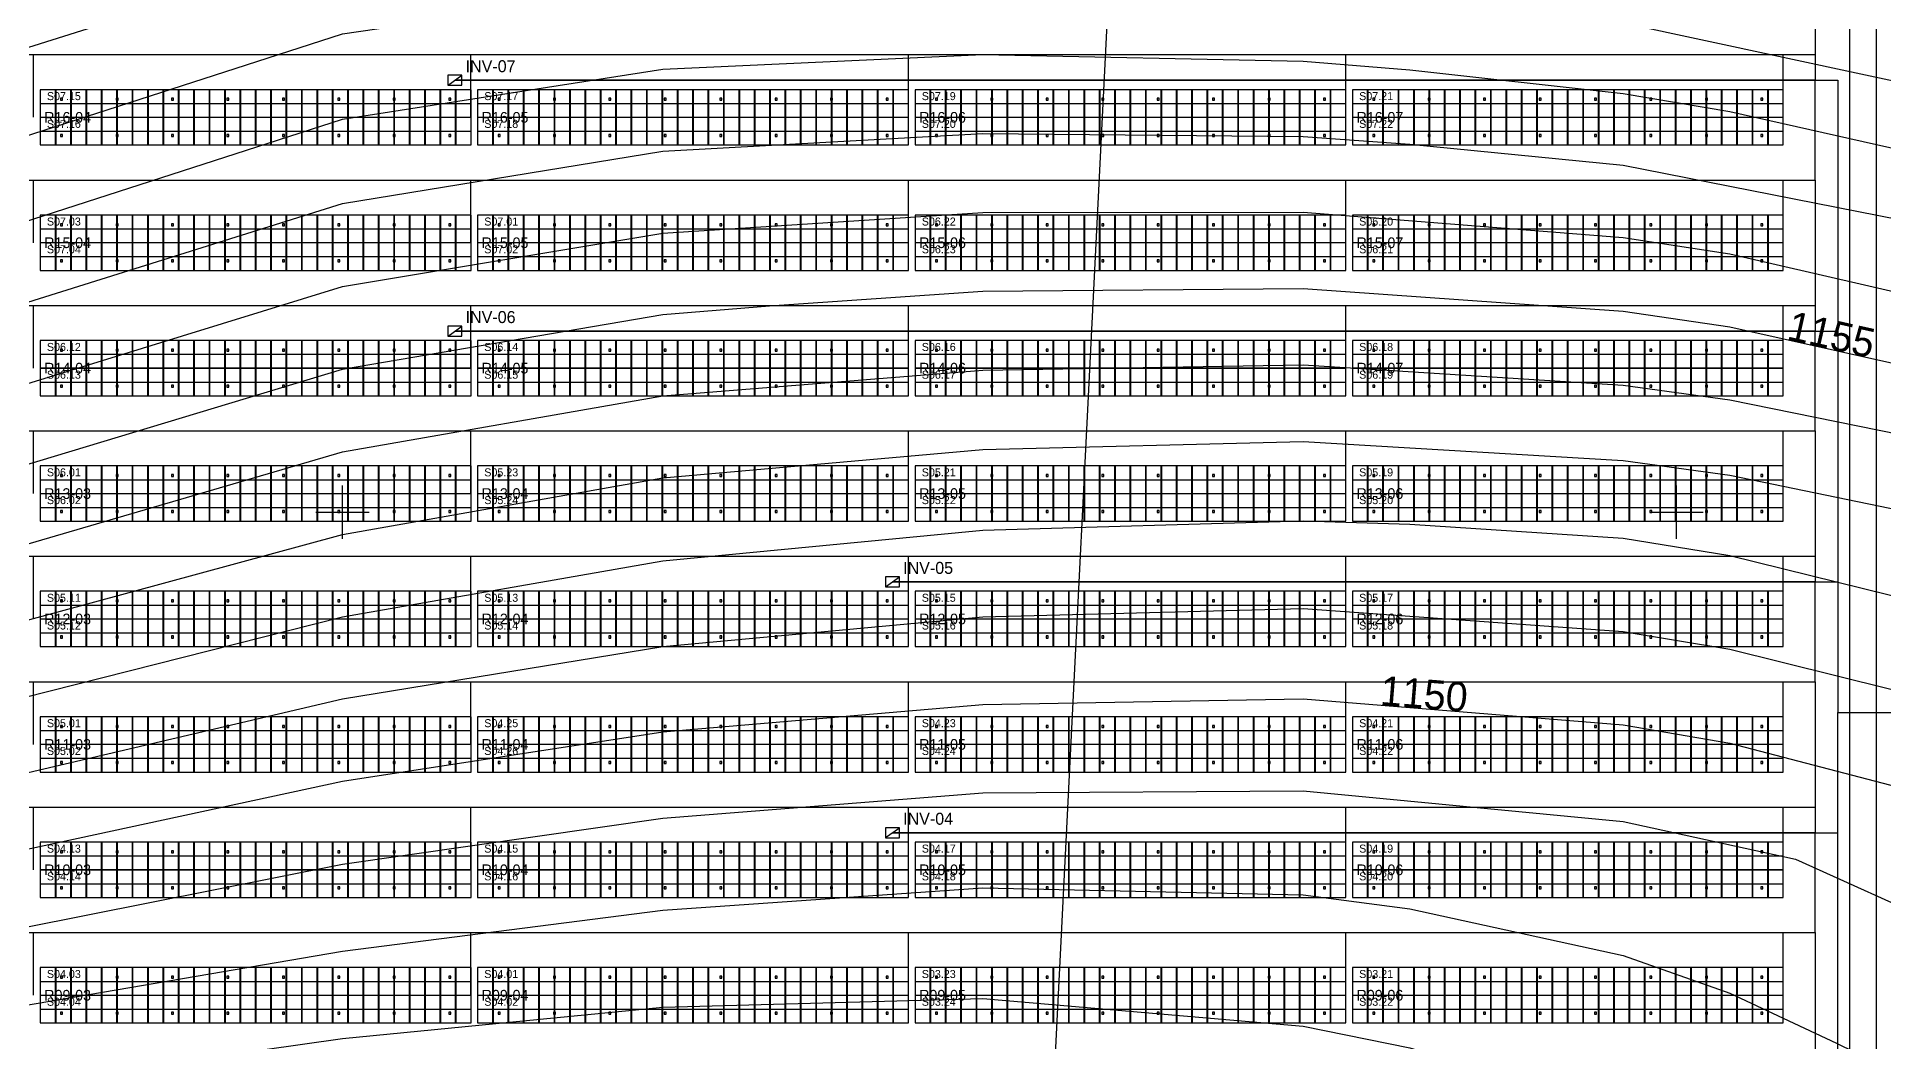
# Model space of a CAD drawing. Header units: metres. Extents: x 469740 to 470929, y 4329760 to 4330601.
# Drawn here: x 470077.1 to 470215.5, y 4330060.4 to 4330135.6 of the extents above; entities that cross this region are included whole.
import ezdxf
from ezdxf.enums import TextEntityAlignment as Align

# ---------------------------------------------------------------- set-up
doc = ezdxf.new("R2010")
doc.units = ezdxf.units.M
for name, color, linetype in [('AC-CABLE-800V', 6, 'Continuous'), ('CADASTRE-PARCEL', 30, 'Continuous'), ('DC-CABLE-1500V', 4, 'Continuous'), ('GRAVEL-SURFACE-EDGE', 41, 'Continuous'), ('GRID-COORDINATES', 8, 'Continuous'), ('PV-INVERTERS', 1, 'Continuous'), ('PV-MODULES', 5, 'Continuous'), ('PV-PILES', 8, 'Continuous'), ('PV-STRING-NUMBERS', 3, 'Continuous'), ('PV-STRINGS', 3, 'Continuous'), ('PV-TABLES', 5, 'Continuous'), ('ROAD-GRAVEL-4M', 41, 'Continuous'), ('TOPO-CONTOUR-MAJOR', 8, 'Continuous'), ('TOPO-CONTOUR-MINOR', 252, 'Continuous'), ('TOPO-TEXT', 8, 'Continuous')]:
    doc.layers.add(name, color=color, linetype=linetype)

# ---------------------------------------------------------------- blocks, each defined once
blk = doc.blocks.new('PV_MODULE_590W')
blk.add_line((-0.567, 0), (0.567, 0))
blk.add_lwpolyline([(-0.567, -1.0325), (0.567, -1.0325), (0.567, 1.0325), (-0.567, 1.0325)], close=True)
blk = doc.blocks.new('PILE_C150')
blk.add_lwpolyline([(-0.075, -0.075), (0.075, -0.075), (0.075, 0.075), (-0.075, 0.075)], close=True)
blk = doc.blocks.new('PV_TABLE_2P28')
blk.add_lwpolyline([(-16.146, -2.0735), (16.146, -2.0735), (16.146, 2.0735), (-16.146, 2.0735)], close=True)
at = {"layer": 'PV-MODULES'}
for p in [(-15.579, 1.041), (-14.425, 1.041), (-13.271, 1.041), (-12.117, 1.041), (-10.963, 1.041), (-9.809, 1.041), (-8.655, 1.041), (-7.501, 1.041), (-6.347, 1.041), (-5.193, 1.041), (-4.039, 1.041), (-2.885, 1.041), (-1.731, 1.041), (-0.577, 1.041), (0.577, 1.041), (1.731, 1.041), (2.885, 1.041), (4.039, 1.041), (5.193, 1.041), (6.347, 1.041), (7.501, 1.041), (8.655, 1.041), (9.809, 1.041), (10.963, 1.041), (12.117, 1.041), (13.271, 1.041), (14.425, 1.041), (15.579, 1.041), (-15.579, -1.041), (-14.425, -1.041), (-13.271, -1.041), (-12.117, -1.041), (-10.963, -1.041), (-9.809, -1.041), (-8.655, -1.041), (-7.501, -1.041), (-6.347, -1.041), (-5.193, -1.041), (-4.039, -1.041), (-2.885, -1.041), (-1.731, -1.041), (-0.577, -1.041), (0.577, -1.041), (1.731, -1.041), (2.885, -1.041), (4.039, -1.041), (5.193, -1.041), (6.347, -1.041), (7.501, -1.041), (8.655, -1.041), (9.809, -1.041), (10.963, -1.041), (12.117, -1.041), (13.271, -1.041), (14.425, -1.041), (15.579, -1.041)]:
    blk.add_blockref('PV_MODULE_590W', p, dxfattribs=at)
at = {"layer": 'PV-PILES'}
for p in [(-14.546, 1.35), (-10.39, 1.35), (-6.234, 1.35), (-2.078, 1.35), (2.078, 1.35), (6.234, 1.35), (10.39, 1.35), (14.546, 1.35), (-14.546, -1.35), (-10.39, -1.35), (-6.234, -1.35), (-2.078, -1.35), (2.078, -1.35), (6.234, -1.35), (10.39, -1.35), (14.546, -1.35)]:
    blk.add_blockref('PILE_C150', p, dxfattribs=at)
blk = doc.blocks.new('INVERTER_330KW')
blk.add_line((-0.52, -0.37), (0.52, 0.37))
blk.add_lwpolyline([(-0.525, -0.375), (0.525, -0.375), (0.525, 0.375), (-0.525, 0.375)], close=True)

msp = doc.modelspace()

# ---------------------------------------------------------------- linework, layer by layer
at = {"layer": 'AC-CABLE-800V'}
for points in [[(470108.42, 4330132.38), (470212.1, 4330132.38), (470212.1, 4330085), (470221.5, 4330085)], [(470108.42, 4330113.58), (470212.1, 4330113.58), (470212.1, 4330085), (470221.5, 4330085)], [(470141.22, 4330094.78), (470212.1, 4330094.78), (470212.1, 4330085), (470221.5, 4330085)], [(470141.22, 4330019.58), (470212.1, 4330019.58), (470212.1, 4330085), (470221.5, 4330085)], [(470141.22, 4330038.38), (470212.1, 4330038.38), (470212.1, 4330085), (470221.5, 4330085)], [(470141.22, 4330057.18), (470212.1, 4330057.18), (470212.1, 4330085), (470221.5, 4330085)], [(470141.22, 4330075.98), (470212.1, 4330075.98), (470212.1, 4330085), (470221.5, 4330085)]]:
    msp.add_lwpolyline(points, dxfattribs=at)
at = {"layer": 'CADASTRE-PARCEL'}
msp.add_line((470150, 4329990.38), (470165, 4330290.25), dxfattribs=at)
at = {"layer": 'DC-CABLE-1500V'}
for points in [[(470208, 4330139), (470208, 4330143.7), (470210.4, 4330143.7), (470210.4, 4330132.38), (470108.42, 4330132.38)], [(470011.25, 4330129.6), (470011.25, 4330134.3), (470210.4, 4330134.3), (470210.4, 4330132.38), (470108.42, 4330132.38)], [(470044.04, 4330129.6), (470044.04, 4330134.3), (470210.4, 4330134.3), (470210.4, 4330132.38), (470108.42, 4330132.38)], [(470076.83, 4330129.6), (470076.83, 4330134.3), (470210.4, 4330134.3), (470210.4, 4330132.38), (470108.42, 4330132.38)], [(470109.62, 4330129.6), (470109.62, 4330134.3), (470210.4, 4330134.3), (470210.4, 4330132.38), (470108.42, 4330132.38)], [(470142.42, 4330129.6), (470142.42, 4330134.3), (470210.4, 4330134.3), (470210.4, 4330132.38), (470108.42, 4330132.38)], [(470175.21, 4330129.6), (470175.21, 4330134.3), (470210.4, 4330134.3), (470210.4, 4330132.38), (470108.42, 4330132.38)], [(470208, 4330129.6), (470208, 4330134.3), (470210.4, 4330134.3), (470210.4, 4330132.38), (470108.42, 4330132.38)], [(470011.25, 4330120.2), (470011.25, 4330124.9), (470210.4, 4330124.9), (470210.4, 4330132.38), (470108.42, 4330132.38)], [(470044.04, 4330120.2), (470044.04, 4330124.9), (470210.4, 4330124.9), (470210.4, 4330132.38), (470108.42, 4330132.38)], [(470076.83, 4330120.2), (470076.83, 4330124.9), (470210.4, 4330124.9), (470210.4, 4330132.38), (470108.42, 4330132.38)], [(470142.42, 4330120.2), (470142.42, 4330124.9), (470210.4, 4330124.9), (470210.4, 4330132.38), (470108.42, 4330132.38)], [(470109.62, 4330120.2), (470109.62, 4330124.9), (470210.4, 4330124.9), (470210.4, 4330132.38), (470108.42, 4330132.38)], [(470208, 4330120.2), (470208, 4330124.9), (470210.4, 4330124.9), (470210.4, 4330113.58), (470108.42, 4330113.58)], [(470175.21, 4330120.2), (470175.21, 4330124.9), (470210.4, 4330124.9), (470210.4, 4330113.58), (470108.42, 4330113.58)], [(470011.25, 4330110.8), (470011.25, 4330115.5), (470210.4, 4330115.5), (470210.4, 4330113.58), (470108.42, 4330113.58)], [(470044.04, 4330110.8), (470044.04, 4330115.5), (470210.4, 4330115.5), (470210.4, 4330113.58), (470108.42, 4330113.58)], [(470076.83, 4330110.8), (470076.83, 4330115.5), (470210.4, 4330115.5), (470210.4, 4330113.58), (470108.42, 4330113.58)], [(470109.62, 4330110.8), (470109.62, 4330115.5), (470210.4, 4330115.5), (470210.4, 4330113.58), (470108.42, 4330113.58)], [(470142.42, 4330110.8), (470142.42, 4330115.5), (470210.4, 4330115.5), (470210.4, 4330113.58), (470108.42, 4330113.58)], [(470175.21, 4330110.8), (470175.21, 4330115.5), (470210.4, 4330115.5), (470210.4, 4330113.58), (470108.42, 4330113.58)], [(470208, 4330110.8), (470208, 4330115.5), (470210.4, 4330115.5), (470210.4, 4330113.58), (470108.42, 4330113.58)], [(470044.04, 4330101.4), (470044.04, 4330106.1), (470210.4, 4330106.1), (470210.4, 4330113.58), (470108.42, 4330113.58)], [(470076.83, 4330101.4), (470076.83, 4330106.1), (470210.4, 4330106.1), (470210.4, 4330113.58), (470108.42, 4330113.58)], [(470109.62, 4330101.4), (470109.62, 4330106.1), (470210.4, 4330106.1), (470210.4, 4330113.58), (470108.42, 4330113.58)], [(470208, 4330101.4), (470208, 4330106.1), (470210.4, 4330106.1), (470210.4, 4330094.78), (470141.22, 4330094.78)], [(470175.21, 4330101.4), (470175.21, 4330106.1), (470210.4, 4330106.1), (470210.4, 4330094.78), (470141.22, 4330094.78)], [(470142.42, 4330101.4), (470142.42, 4330106.1), (470210.4, 4330106.1), (470210.4, 4330094.78), (470141.22, 4330094.78)], [(470044.04, 4330092), (470044.04, 4330096.7), (470210.4, 4330096.7), (470210.4, 4330094.78), (470141.22, 4330094.78)], [(470076.83, 4330092), (470076.83, 4330096.7), (470210.4, 4330096.7), (470210.4, 4330094.78), (470141.22, 4330094.78)], [(470109.62, 4330092), (470109.62, 4330096.7), (470210.4, 4330096.7), (470210.4, 4330094.78), (470141.22, 4330094.78)], [(470142.42, 4330092), (470142.42, 4330096.7), (470210.4, 4330096.7), (470210.4, 4330094.78), (470141.22, 4330094.78)], [(470175.21, 4330092), (470175.21, 4330096.7), (470210.4, 4330096.7), (470210.4, 4330094.78), (470141.22, 4330094.78)], [(470208, 4330092), (470208, 4330096.7), (470210.4, 4330096.7), (470210.4, 4330094.78), (470141.22, 4330094.78)], [(470044.04, 4330082.6), (470044.04, 4330087.3), (470210.4, 4330087.3), (470210.4, 4330094.78), (470141.22, 4330094.78)], [(470076.83, 4330082.6), (470076.83, 4330087.3), (470210.4, 4330087.3), (470210.4, 4330094.78), (470141.22, 4330094.78)], [(470109.62, 4330082.6), (470109.62, 4330087.3), (470210.4, 4330087.3), (470210.4, 4330094.78), (470141.22, 4330094.78)], [(470208, 4330082.6), (470208, 4330087.3), (470210.4, 4330087.3), (470210.4, 4330075.98), (470141.22, 4330075.98)], [(470175.21, 4330082.6), (470175.21, 4330087.3), (470210.4, 4330087.3), (470210.4, 4330075.98), (470141.22, 4330075.98)], [(470142.42, 4330082.6), (470142.42, 4330087.3), (470210.4, 4330087.3), (470210.4, 4330075.98), (470141.22, 4330075.98)], [(470044.04, 4330073.2), (470044.04, 4330077.9), (470210.4, 4330077.9), (470210.4, 4330075.98), (470141.22, 4330075.98)], [(470076.83, 4330073.2), (470076.83, 4330077.9), (470210.4, 4330077.9), (470210.4, 4330075.98), (470141.22, 4330075.98)], [(470109.62, 4330073.2), (470109.62, 4330077.9), (470210.4, 4330077.9), (470210.4, 4330075.98), (470141.22, 4330075.98)], [(470142.42, 4330073.2), (470142.42, 4330077.9), (470210.4, 4330077.9), (470210.4, 4330075.98), (470141.22, 4330075.98)], [(470175.21, 4330073.2), (470175.21, 4330077.9), (470210.4, 4330077.9), (470210.4, 4330075.98), (470141.22, 4330075.98)], [(470208, 4330073.2), (470208, 4330077.9), (470210.4, 4330077.9), (470210.4, 4330075.98), (470141.22, 4330075.98)], [(470044.04, 4330063.8), (470044.04, 4330068.5), (470210.4, 4330068.5), (470210.4, 4330075.98), (470141.22, 4330075.98)], [(470076.83, 4330063.8), (470076.83, 4330068.5), (470210.4, 4330068.5), (470210.4, 4330075.98), (470141.22, 4330075.98)], [(470109.62, 4330063.8), (470109.62, 4330068.5), (470210.4, 4330068.5), (470210.4, 4330075.98), (470141.22, 4330075.98)], [(470142.42, 4330063.8), (470142.42, 4330068.5), (470210.4, 4330068.5), (470210.4, 4330075.98), (470141.22, 4330075.98)], [(470208, 4330063.8), (470208, 4330068.5), (470210.4, 4330068.5), (470210.4, 4330057.18), (470141.22, 4330057.18)], [(470175.21, 4330063.8), (470175.21, 4330068.5), (470210.4, 4330068.5), (470210.4, 4330057.18), (470141.22, 4330057.18)]]:
    msp.add_lwpolyline(points, dxfattribs=at)
at = {"layer": 'GRAVEL-SURFACE-EDGE'}
msp.add_lwpolyline([(470211.98, 4329972.38), (470213, 4329988.29), (470213, 4330250)], dxfattribs=at)
at = {"layer": 'GRID-COORDINATES'}
for p, q in [((470100, 4330098), (470100, 4330102)), ((470200, 4330098), (470200, 4330102)), ((470098, 4330100), (470102, 4330100)), ((470198, 4330100), (470202, 4330100))]:
    msp.add_line(p, q, dxfattribs=at)
at = {"layer": 'PV-STRINGS'}
for points in [[(470077.63, 4330130.64), (470109.32, 4330130.64)], [(470110.42, 4330130.64), (470142.12, 4330130.64)], [(470143.22, 4330130.64), (470174.91, 4330130.64)], [(470176.01, 4330130.64), (470207.7, 4330130.64)], [(470077.63, 4330128.56), (470109.32, 4330128.56)], [(470110.42, 4330128.56), (470142.12, 4330128.56)], [(470143.22, 4330128.56), (470174.91, 4330128.56)], [(470176.01, 4330128.56), (470207.7, 4330128.56)], [(470077.63, 4330121.24), (470109.32, 4330121.24)], [(470110.42, 4330121.24), (470142.12, 4330121.24)], [(470143.22, 4330121.24), (470174.91, 4330121.24)], [(470176.01, 4330121.24), (470207.7, 4330121.24)], [(470077.63, 4330119.16), (470109.32, 4330119.16)], [(470110.42, 4330119.16), (470142.12, 4330119.16)], [(470143.22, 4330119.16), (470174.91, 4330119.16)], [(470176.01, 4330119.16), (470207.7, 4330119.16)], [(470077.63, 4330111.84), (470109.32, 4330111.84)], [(470110.42, 4330111.84), (470142.12, 4330111.84)], [(470143.22, 4330111.84), (470174.91, 4330111.84)], [(470176.01, 4330111.84), (470207.7, 4330111.84)], [(470077.63, 4330109.76), (470109.32, 4330109.76)], [(470110.42, 4330109.76), (470142.12, 4330109.76)], [(470143.22, 4330109.76), (470174.91, 4330109.76)], [(470176.01, 4330109.76), (470207.7, 4330109.76)], [(470077.63, 4330102.44), (470109.32, 4330102.44)], [(470110.42, 4330102.44), (470142.12, 4330102.44)], [(470143.22, 4330102.44), (470174.91, 4330102.44)], [(470176.01, 4330102.44), (470207.7, 4330102.44)], [(470077.63, 4330100.36), (470109.32, 4330100.36)], [(470110.42, 4330100.36), (470142.12, 4330100.36)], [(470143.22, 4330100.36), (470174.91, 4330100.36)], [(470176.01, 4330100.36), (470207.7, 4330100.36)], [(470077.63, 4330093.04), (470109.32, 4330093.04)], [(470110.42, 4330093.04), (470142.12, 4330093.04)], [(470143.22, 4330093.04), (470174.91, 4330093.04)], [(470176.01, 4330093.04), (470207.7, 4330093.04)], [(470077.63, 4330090.96), (470109.32, 4330090.96)], [(470110.42, 4330090.96), (470142.12, 4330090.96)], [(470143.22, 4330090.96), (470174.91, 4330090.96)], [(470176.01, 4330090.96), (470207.7, 4330090.96)], [(470077.63, 4330083.64), (470109.32, 4330083.64)], [(470110.42, 4330083.64), (470142.12, 4330083.64)], [(470143.22, 4330083.64), (470174.91, 4330083.64)], [(470176.01, 4330083.64), (470207.7, 4330083.64)], [(470077.63, 4330081.56), (470109.32, 4330081.56)], [(470110.42, 4330081.56), (470142.12, 4330081.56)], [(470143.22, 4330081.56), (470174.91, 4330081.56)], [(470176.01, 4330081.56), (470207.7, 4330081.56)], [(470077.63, 4330074.24), (470109.32, 4330074.24)], [(470110.42, 4330074.24), (470142.12, 4330074.24)], [(470143.22, 4330074.24), (470174.91, 4330074.24)], [(470176.01, 4330074.24), (470207.7, 4330074.24)], [(470077.63, 4330072.16), (470109.32, 4330072.16)], [(470110.42, 4330072.16), (470142.12, 4330072.16)], [(470143.22, 4330072.16), (470174.91, 4330072.16)], [(470176.01, 4330072.16), (470207.7, 4330072.16)], [(470077.63, 4330064.84), (470109.32, 4330064.84)], [(470110.42, 4330064.84), (470142.12, 4330064.84)], [(470143.22, 4330064.84), (470174.91, 4330064.84)], [(470176.01, 4330064.84), (470207.7, 4330064.84)], [(470077.63, 4330062.76), (470109.32, 4330062.76)], [(470110.42, 4330062.76), (470142.12, 4330062.76)], [(470143.22, 4330062.76), (470174.91, 4330062.76)], [(470176.01, 4330062.76), (470207.7, 4330062.76)]]:
    msp.add_lwpolyline(points, dxfattribs=at)
at = {"layer": 'ROAD-GRAVEL-4M'}
msp.add_lwpolyline([(470213.98, 4329972.25), (470215, 4329988.22), (470215, 4330250)], dxfattribs=at)
at = {"layer": 'TOPO-CONTOUR-MAJOR'}
for points in [[(469948, 4330091.13), (469972, 4330095.3), (469980, 4330097.17), (470004, 4330104.4), (470036, 4330116.81), (470076, 4330134.7), (470100, 4330142.27), (470124, 4330145.56), (470148, 4330146.19), (470172, 4330145.09), (470180, 4330144.21), (470196, 4330141.98), (470220, 4330136.52)], [(469948, 4330066.26), (469972, 4330070.87), (470004, 4330079.51), (470037.24, 4330090), (470061.17, 4330098), (470076, 4330103.49), (470100, 4330110.72), (470124, 4330114.83), (470132, 4330115.48), (470148, 4330116.56), (470172, 4330116.78), (470196, 4330115.07), (470204, 4330113.9), (470228, 4330108.55)], [(469948, 4330043.03), (469972, 4330048.01), (470052, 4330068.8), (470076, 4330074.67), (470100, 4330079.85), (470124, 4330083.55), (470148, 4330085.6), (470172, 4330086.01), (470196, 4330084.07), (470204, 4330082.69), (470220, 4330078.52), (470232.25, 4330074), (470252, 4330059.71), (470263.63, 4330050), (470268, 4330039.2), (470274.15, 4330026), (470272.01, 4330018), (470265.08, 4330002), (470257.34, 4329994), (470239.3, 4329978), (470228, 4329968.88), (470202.38, 4329946), (470192.36, 4329938)]]:
    msp.add_lwpolyline(points, dxfattribs=at)
at = {"layer": 'TOPO-CONTOUR-MINOR'}
for points in [[(469948, 4330085.95), (469972, 4330090.34), (470004, 4330098.97), (470028, 4330107.78), (470076, 4330128.12), (470100, 4330135.86), (470124, 4330139.39), (470148, 4330140.25), (470172, 4330139.45), (470180, 4330138.68), (470196, 4330136.68), (470220, 4330131.53)], [(469948, 4330080.79), (469972, 4330085.38), (469980, 4330087.34), (470012, 4330096.57), (470036, 4330105.36), (470076, 4330121.71), (470100, 4330129.47), (470124, 4330133.22), (470148, 4330134.32), (470172, 4330133.81), (470180, 4330133.15), (470196, 4330131.38), (470204, 4330130.04), (470220, 4330126.45)], [(469948, 4330075.68), (469972, 4330080.44), (470004, 4330089.18), (470031.25, 4330098), (470076, 4330115.62), (470100, 4330123.14), (470124, 4330127.07), (470148, 4330128.39), (470172, 4330128.16), (470180, 4330127.6), (470196, 4330126.02), (470220, 4330121.3)], [(469948, 4330070.89), (469972, 4330075.54), (470004, 4330084.33), (470045.74, 4330098), (470076, 4330109.53), (470100, 4330116.92), (470124, 4330120.93), (470148, 4330122.47), (470172, 4330122.49), (470196, 4330120.6), (470204, 4330119.37), (470228, 4330113.86)], [(469948, 4330061.62), (469972, 4330066.32), (470001.62, 4330074), (470076, 4330097.52), (470100, 4330104.52), (470124, 4330108.72), (470148, 4330110.65), (470172, 4330111.06), (470196, 4330109.53), (470204, 4330108.43), (470220, 4330105.19)], [(469948, 4330056.99), (469972, 4330061.76), (469996, 4330067.88), (470017.58, 4330074), (470076, 4330091.81), (470100, 4330098.33), (470124, 4330102.58), (470148, 4330104.71), (470172, 4330105.31), (470196, 4330103.89), (470204, 4330102.78), (470220, 4330099.49), (470228, 4330097.27), (470252, 4330086.64), (470274, 4330074), (470300.6, 4330050), (470312.8, 4330026), (470312.69, 4330018), (470311.01, 4330002), (470306.89, 4329994), (470300, 4329984.1), (470294.65, 4329978), (470285.01, 4329970), (470244, 4329942.66)], [(469948, 4330052.36), (469972, 4330057.21), (469988, 4330061.21), (470076, 4330086.1), (470100, 4330092.17), (470124, 4330096.35), (470148, 4330098.65), (470172, 4330099.36), (470180, 4330099.1), (470196, 4330098.05), (470204, 4330096.76), (470220, 4330092.8), (470228, 4330090.25), (470252, 4330079.7), (470261.77, 4330074), (470288.97, 4330050), (470301.08, 4330026), (470300.56, 4330018), (470297.62, 4330002), (470292, 4329993.74), (470284, 4329984.7), (470276, 4329976.67), (470252, 4329960.17), (470228, 4329942.26)], [(469948, 4330047.7), (469980, 4330054.57), (470076, 4330080.39), (470100, 4330086.02), (470124, 4330089.95), (470148, 4330092.15), (470172, 4330092.78), (470196, 4330091.07), (470204, 4330089.73), (470220, 4330085.76), (470228, 4330083.23), (470248.76, 4330074), (470277.3, 4330050), (470287.86, 4330026), (470286.69, 4330018), (470282.33, 4330002), (470276, 4329993.61), (470258.52, 4329978), (470236.96, 4329962), (470197.55, 4329930), (470180, 4329918.13), (470148, 4329899.71), (470135.3, 4329890)], [(469948, 4330038.36), (469972, 4330043.26), (470028, 4330057.82), (470076, 4330068.84), (470100, 4330073.63), (470124, 4330077.08), (470148, 4330078.97), (470172, 4330079.13), (470196, 4330076.82), (470208.92, 4330074), (470220, 4330068.99), (470228, 4330064.44), (470248.89, 4330050), (470257.49, 4330026), (470254.56, 4330018), (470245.66, 4330002), (470228, 4329985.41), (470221, 4329978), (470196.34, 4329954), (470187.48, 4329946), (470166.03, 4329930)], [(469948, 4330033.69), (469980, 4330040.4), (470028, 4330053.01), (470052, 4330058.33), (470076, 4330063.01), (470100, 4330067.1), (470124, 4330070.18), (470148, 4330071.84), (470172, 4330071.33), (470180, 4330070.28), (470196, 4330066.78), (470204, 4330063.95), (470212, 4330060.2), (470220, 4330056.29), (470228, 4330051.69), (470230.49, 4330050), (470238.56, 4330026), (470234.69, 4330018), (470225.26, 4330002), (470197.35, 4329970), (470181.94, 4329954), (470172.88, 4329946), (470162.38, 4329938)], [(469948, 4330029.02), (469972, 4330033.76), (470028, 4330047.92), (470052, 4330053.1), (470076, 4330057.17), (470100, 4330060.56), (470124, 4330062.91), (470148, 4330063.56), (470172, 4330061.49), (470180, 4330059.86), (470196, 4330055.09), (470207.58, 4330050), (470212, 4330040.67), (470217.88, 4330026), (470206.96, 4330002), (470196, 4329987.06), (470190.07, 4329978), (470183.47, 4329970), (470168.17, 4329954), (470159.13, 4329946), (470124, 4329921.03), (470108, 4329907.2), (470100, 4329899.16), (470093.98, 4329890)]]:
    msp.add_lwpolyline(points, dxfattribs=at)

# ---------------------------------------------------------------- block references
at = {"layer": 'PV-INVERTERS'}
ref = msp.add_blockref('INVERTER_330KW', (470108.42, 4330132.38), dxfattribs=at)
ref.add_attrib('ID', 'INV-07', (470109.22, 4330132.98), dxfattribs={"height": 0.9})
ref = msp.add_blockref('INVERTER_330KW', (470108.42, 4330113.58), dxfattribs=at)
ref.add_attrib('ID', 'INV-06', (470109.22, 4330114.18), dxfattribs={"height": 0.9})
ref = msp.add_blockref('INVERTER_330KW', (470141.22, 4330094.78), dxfattribs=at)
ref.add_attrib('ID', 'INV-05', (470142.02, 4330095.38), dxfattribs={"height": 0.9})
ref = msp.add_blockref('INVERTER_330KW', (470141.22, 4330075.98), dxfattribs=at)
ref.add_attrib('ID', 'INV-04', (470142.02, 4330076.58), dxfattribs={"height": 0.9})
at = {"layer": 'PV-TABLES'}
ref = msp.add_blockref('PV_TABLE_2P28', (470093.48, 4330129.6), dxfattribs=at)
ref.add_attrib('ID', 'R16-04', (470077.63, 4330129.2), dxfattribs={"height": 0.8})
ref = msp.add_blockref('PV_TABLE_2P28', (470126.27, 4330129.6), dxfattribs=at)
ref.add_attrib('ID', 'R16-05', (470110.42, 4330129.2), dxfattribs={"height": 0.8})
ref = msp.add_blockref('PV_TABLE_2P28', (470159.06, 4330129.6), dxfattribs=at)
ref.add_attrib('ID', 'R16-06', (470143.22, 4330129.2), dxfattribs={"height": 0.8})
ref = msp.add_blockref('PV_TABLE_2P28', (470191.85, 4330129.6), dxfattribs=at)
ref.add_attrib('ID', 'R16-07', (470176.01, 4330129.2), dxfattribs={"height": 0.8})
ref = msp.add_blockref('PV_TABLE_2P28', (470093.48, 4330120.2), dxfattribs=at)
ref.add_attrib('ID', 'R15-04', (470077.63, 4330119.8), dxfattribs={"height": 0.8})
ref = msp.add_blockref('PV_TABLE_2P28', (470126.27, 4330120.2), dxfattribs=at)
ref.add_attrib('ID', 'R15-05', (470110.42, 4330119.8), dxfattribs={"height": 0.8})
ref = msp.add_blockref('PV_TABLE_2P28', (470159.06, 4330120.2), dxfattribs=at)
ref.add_attrib('ID', 'R15-06', (470143.22, 4330119.8), dxfattribs={"height": 0.8})
ref = msp.add_blockref('PV_TABLE_2P28', (470191.85, 4330120.2), dxfattribs=at)
ref.add_attrib('ID', 'R15-07', (470176.01, 4330119.8), dxfattribs={"height": 0.8})
ref = msp.add_blockref('PV_TABLE_2P28', (470093.48, 4330110.8), dxfattribs=at)
ref.add_attrib('ID', 'R14-04', (470077.63, 4330110.4), dxfattribs={"height": 0.8})
ref = msp.add_blockref('PV_TABLE_2P28', (470126.27, 4330110.8), dxfattribs=at)
ref.add_attrib('ID', 'R14-05', (470110.42, 4330110.4), dxfattribs={"height": 0.8})
ref = msp.add_blockref('PV_TABLE_2P28', (470159.06, 4330110.8), dxfattribs=at)
ref.add_attrib('ID', 'R14-06', (470143.22, 4330110.4), dxfattribs={"height": 0.8})
ref = msp.add_blockref('PV_TABLE_2P28', (470191.85, 4330110.8), dxfattribs=at)
ref.add_attrib('ID', 'R14-07', (470176.01, 4330110.4), dxfattribs={"height": 0.8})
ref = msp.add_blockref('PV_TABLE_2P28', (470093.48, 4330101.4), dxfattribs=at)
ref.add_attrib('ID', 'R13-03', (470077.63, 4330101), dxfattribs={"height": 0.8})
ref = msp.add_blockref('PV_TABLE_2P28', (470126.27, 4330101.4), dxfattribs=at)
ref.add_attrib('ID', 'R13-04', (470110.42, 4330101), dxfattribs={"height": 0.8})
ref = msp.add_blockref('PV_TABLE_2P28', (470159.06, 4330101.4), dxfattribs=at)
ref.add_attrib('ID', 'R13-05', (470143.22, 4330101), dxfattribs={"height": 0.8})
ref = msp.add_blockref('PV_TABLE_2P28', (470191.85, 4330101.4), dxfattribs=at)
ref.add_attrib('ID', 'R13-06', (470176.01, 4330101), dxfattribs={"height": 0.8})
ref = msp.add_blockref('PV_TABLE_2P28', (470093.48, 4330092), dxfattribs=at)
ref.add_attrib('ID', 'R12-03', (470077.63, 4330091.6), dxfattribs={"height": 0.8})
ref = msp.add_blockref('PV_TABLE_2P28', (470126.27, 4330092), dxfattribs=at)
ref.add_attrib('ID', 'R12-04', (470110.42, 4330091.6), dxfattribs={"height": 0.8})
ref = msp.add_blockref('PV_TABLE_2P28', (470159.06, 4330092), dxfattribs=at)
ref.add_attrib('ID', 'R12-05', (470143.22, 4330091.6), dxfattribs={"height": 0.8})
ref = msp.add_blockref('PV_TABLE_2P28', (470191.85, 4330092), dxfattribs=at)
ref.add_attrib('ID', 'R12-06', (470176.01, 4330091.6), dxfattribs={"height": 0.8})
ref = msp.add_blockref('PV_TABLE_2P28', (470093.48, 4330082.6), dxfattribs=at)
ref.add_attrib('ID', 'R11-03', (470077.63, 4330082.2), dxfattribs={"height": 0.8})
ref = msp.add_blockref('PV_TABLE_2P28', (470126.27, 4330082.6), dxfattribs=at)
ref.add_attrib('ID', 'R11-04', (470110.42, 4330082.2), dxfattribs={"height": 0.8})
ref = msp.add_blockref('PV_TABLE_2P28', (470159.06, 4330082.6), dxfattribs=at)
ref.add_attrib('ID', 'R11-05', (470143.22, 4330082.2), dxfattribs={"height": 0.8})
ref = msp.add_blockref('PV_TABLE_2P28', (470191.85, 4330082.6), dxfattribs=at)
ref.add_attrib('ID', 'R11-06', (470176.01, 4330082.2), dxfattribs={"height": 0.8})
ref = msp.add_blockref('PV_TABLE_2P28', (470093.48, 4330073.2), dxfattribs=at)
ref.add_attrib('ID', 'R10-03', (470077.63, 4330072.8), dxfattribs={"height": 0.8})
ref = msp.add_blockref('PV_TABLE_2P28', (470126.27, 4330073.2), dxfattribs=at)
ref.add_attrib('ID', 'R10-04', (470110.42, 4330072.8), dxfattribs={"height": 0.8})
ref = msp.add_blockref('PV_TABLE_2P28', (470159.06, 4330073.2), dxfattribs=at)
ref.add_attrib('ID', 'R10-05', (470143.22, 4330072.8), dxfattribs={"height": 0.8})
ref = msp.add_blockref('PV_TABLE_2P28', (470191.85, 4330073.2), dxfattribs=at)
ref.add_attrib('ID', 'R10-06', (470176.01, 4330072.8), dxfattribs={"height": 0.8})
ref = msp.add_blockref('PV_TABLE_2P28', (470093.48, 4330063.8), dxfattribs=at)
ref.add_attrib('ID', 'R09-03', (470077.63, 4330063.4), dxfattribs={"height": 0.8})
ref = msp.add_blockref('PV_TABLE_2P28', (470126.27, 4330063.8), dxfattribs=at)
ref.add_attrib('ID', 'R09-04', (470110.42, 4330063.4), dxfattribs={"height": 0.8})
ref = msp.add_blockref('PV_TABLE_2P28', (470159.06, 4330063.8), dxfattribs=at)
ref.add_attrib('ID', 'R09-05', (470143.22, 4330063.4), dxfattribs={"height": 0.8})
ref = msp.add_blockref('PV_TABLE_2P28', (470191.85, 4330063.8), dxfattribs=at)
ref.add_attrib('ID', 'R09-06', (470176.01, 4330063.4), dxfattribs={"height": 0.8})

# ---------------------------------------------------------------- texts
at = {"layer": 'PV-STRING-NUMBERS'}
for s, p in [('S07.15', (470077.83, 4330130.89)), ('S07.17', (470110.62, 4330130.89)), ('S07.19', (470143.42, 4330130.89)), ('S07.21', (470176.21, 4330130.89)), ('S07.16', (470077.83, 4330128.81)), ('S07.18', (470110.62, 4330128.81)), ('S07.20', (470143.42, 4330128.81)), ('S07.22', (470176.21, 4330128.81)), ('S07.03', (470077.83, 4330121.49)), ('S07.01', (470110.62, 4330121.49)), ('S06.22', (470143.42, 4330121.49)), ('S06.20', (470176.21, 4330121.49)), ('S07.04', (470077.83, 4330119.41)), ('S07.02', (470110.62, 4330119.41)), ('S06.23', (470143.42, 4330119.41)), ('S06.21', (470176.21, 4330119.41)), ('S06.12', (470077.83, 4330112.09)), ('S06.14', (470110.62, 4330112.09)), ('S06.16', (470143.42, 4330112.09)), ('S06.18', (470176.21, 4330112.09)), ('S06.13', (470077.83, 4330110.01)), ('S06.15', (470110.62, 4330110.01)), ('S06.17', (470143.42, 4330110.01)), ('S06.19', (470176.21, 4330110.01)), ('S06.01', (470077.83, 4330102.69)), ('S05.23', (470110.62, 4330102.69)), ('S05.21', (470143.42, 4330102.69)), ('S05.19', (470176.21, 4330102.69)), ('S06.02', (470077.83, 4330100.61)), ('S05.24', (470110.62, 4330100.61)), ('S05.22', (470143.42, 4330100.61)), ('S05.20', (470176.21, 4330100.61)), ('S05.11', (470077.83, 4330093.29)), ('S05.13', (470110.62, 4330093.29)), ('S05.15', (470143.42, 4330093.29)), ('S05.17', (470176.21, 4330093.29)), ('S05.12', (470077.83, 4330091.21)), ('S05.14', (470110.62, 4330091.21)), ('S05.16', (470143.42, 4330091.21)), ('S05.18', (470176.21, 4330091.21)), ('S05.01', (470077.83, 4330083.89)), ('S04.25', (470110.62, 4330083.89)), ('S04.23', (470143.42, 4330083.89)), ('S04.21', (470176.21, 4330083.89)), ('S05.02', (470077.83, 4330081.81)), ('S04.26', (470110.62, 4330081.81)), ('S04.24', (470143.42, 4330081.81)), ('S04.22', (470176.21, 4330081.81)), ('S04.13', (470077.83, 4330074.49)), ('S04.15', (470110.62, 4330074.49)), ('S04.17', (470143.42, 4330074.49)), ('S04.19', (470176.21, 4330074.49)), ('S04.14', (470077.83, 4330072.41)), ('S04.16', (470110.62, 4330072.41)), ('S04.18', (470143.42, 4330072.41)), ('S04.20', (470176.21, 4330072.41)), ('S04.03', (470077.83, 4330065.09)), ('S04.01', (470110.62, 4330065.09)), ('S03.23', (470143.42, 4330065.09)), ('S03.21', (470176.21, 4330065.09)), ('S04.04', (470077.83, 4330063.01)), ('S04.02', (470110.62, 4330063.01)), ('S03.24', (470143.42, 4330063.01)), ('S03.22', (470176.21, 4330063.01))]:
    msp.add_text(s, height=0.6, dxfattribs=at).set_placement(p)
at = {"layer": 'TOPO-TEXT'}
for s, rotation, p in [('1155', -12.5665, (470211.38, 4330112.25)), ('1150', -4.6224, (470180.99, 4330085.29))]:
    msp.add_text(s, height=2.2, rotation=rotation, dxfattribs=at).set_placement(p, align=Align.CENTER)

doc.saveas('drawing.dxf')
